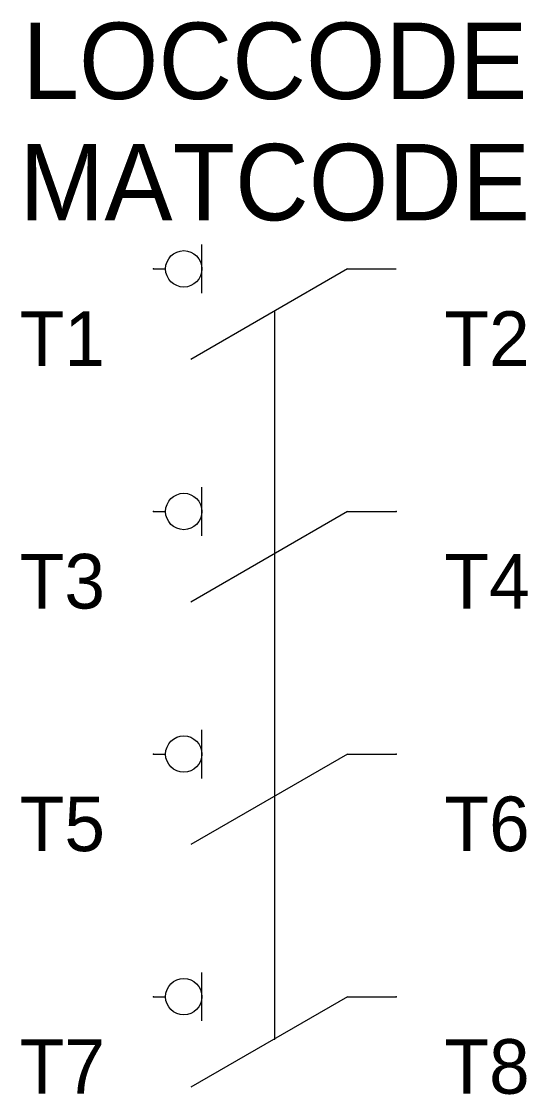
# Model space of a CAD drawing. Extents: x -10.4 to 10.4, y -4 to 40.2.
import ezdxf
from ezdxf.enums import TextEntityAlignment as Align

# ---------------------------------------------------------------- set-up
doc = ezdxf.new("R2010")
doc.units = 0
doc.linetypes.add('DASHED', pattern=[0])
doc.layers.get('0').update_dxf_attribs({"linetype": 'CONTINUOUS'})
for name, color, linetype in [('A', 7, 'CONTINUOUS'), ('C', 6, 'CONTINUOUS'), ('T2', 1, 'CONTINUOUS')]:
    doc.layers.add(name, color=color, linetype=linetype)

msp = doc.modelspace()

# ---------------------------------------------------------------- linework, layer by layer
at = {"color": 0}
for p, q in [((-3, 29), (-3, 31)), ((-5, 30), (-4.5, 30)), ((3, 30), (-3.464, 26.268)), ((3, 30), (5, 30)), ((-3, 19), (-3, 21)), ((-5, 20), (-4.5, 20)), ((3, 20), (-3.464, 16.268)), ((3, 20), (5, 20)), ((-3, 9), (-3, 11)), ((-5, 10), (-4.5, 10)), ((3, 10), (-3.464, 6.268)), ((3, 10), (5, 10)), ((-3, -1), (-3, 1)), ((-5, 0), (-4.5, 0)), ((3, 0), (-3.464, -3.732)), ((3, 0), (5, 0))]:
    msp.add_line(p, q, dxfattribs=at)
at = {"color": 0, "linetype": 'DASHED'}
msp.add_line((0, -1.726), (0, 28.268), dxfattribs=at)
at = {"color": 0}
for centre in [(-3.75, 30), (-3.75, 20), (-3.75, 10), (-3.75, 0)]:
    msp.add_circle(centre, 0.75, dxfattribs=at)
at = {"layer": 'A', "color": 0}
msp.add_point((-0.007, -1.743), dxfattribs=at)
at = {"layer": 'C', "color": 0}
for p in [(-5, 30), (-5, 20), (5, 20), (-5, 10), (5, 10), (-5, 0), (5, 0)]:
    msp.add_point(p, dxfattribs=at)

# ---------------------------------------------------------------- texts
at = {"color": 0, "linetype": 'CONTINUOUS'}
for tag, p in [('LOCCODE', (0, 37)), ('MATCODE', (0, 32))]:
    msp.add_attdef(tag, text='', height=3.15, dxfattribs=at).set_placement(p, align=Align.CENTER)
at = {"layer": 'T2', "color": 0, "linetype": 'CONTINUOUS'}
for tag, p in [('T1', (-7, 26)), ('T3', (-7, 16)), ('T5', (-7, 6)), ('T7', (-7, -4))]:
    msp.add_attdef(tag, text='', height=2.25, dxfattribs=at).set_placement(p, align=Align.RIGHT)
for tag, p in [('T2', (7, 26)), ('T4', (7, 16)), ('T6', (7, 6)), ('T8', (7, -4))]:
    msp.add_attdef(tag, p, '', height=2.25, dxfattribs=at)

doc.saveas('drawing.dxf')
